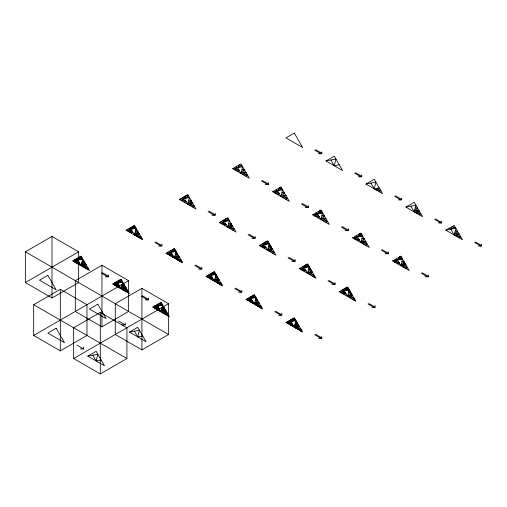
<?xml version="1.0" encoding="UTF-8"?>
<svg xmlns="http://www.w3.org/2000/svg" width="507" height="507" viewBox="0 0 507 507"><rect width="100%" height="100%" fill="white"/><g stroke="black" fill="none" stroke-linecap="round" stroke-linejoin="round"><path stroke-width="0.76" d="M78.807 261.72L77.805 261.91L78.141 260.566L74.142 261.333M80.474 264.603L79.472 264.8L79.808 263.45L77.805 263.836L78.471 262.683L76.145 262.873L76.475 262.296M77.805 263.836L79.472 262.873L76.145 260.953L73.813 260.756L74.478 261.91L81.139 258.069L81.469 256.719L79.472 257.106L77.805 259.99L81.139 265.757L86.133 264.8L82.806 266.72L81.469 264.413L84.466 261.91L82.14 261.72L83.87 262.411L81.804 263.07L82.673 263.412M81.139 265.757L82.806 259.026L79.472 257.106M84.802 267.107L84.466 267.683L86.798 267.487L86.133 268.64L87.8 267.683L84.466 265.757L83.801 264.603L84.466 261.91M88.801 269.413L87.8 269.604L88.136 268.26L86.133 268.64M101.121 359.983L96.127 360.946L97.794 354.216L87.8 356.136L104.455 365.75L96.127 351.332L87.8 356.136M118.777 284.795L117.776 284.991L118.106 283.641L114.113 284.414M132.099 230.951L131.098 231.148L131.433 229.798L129.431 230.184L132.764 232.105L131.098 233.068L131.763 231.914L129.431 232.105L129.767 231.528M120.438 287.678L119.443 287.875L119.772 286.525L117.776 286.911L118.442 285.758L116.109 285.948L116.445 285.371M114.443 284.991L119.443 285.948L116.109 284.028L113.777 283.831L114.443 284.991L121.103 281.144L121.439 279.794L119.443 280.181L117.776 283.064L121.103 288.832L126.104 287.875L122.77 289.795L121.439 287.488L124.437 284.991L122.105 284.795L123.835 285.485L121.775 286.144L122.637 286.487M132.764 232.105L127.77 231.148L134.431 227.301L134.761 225.951L132.764 226.337L131.098 229.221L134.431 234.995L139.425 234.031L136.091 235.951L141.092 236.915L139.425 237.878L140.09 236.725L137.758 236.915L138.094 236.338M121.103 288.832L122.77 282.101L119.443 280.181M134.431 234.995L136.091 228.264L132.764 226.337M124.773 290.181L124.437 290.758L126.769 290.562L126.104 291.721L127.77 290.758L124.437 288.832L123.771 287.678L124.437 284.991M137.429 234.418L137.093 233.841L137.758 231.148L135.426 230.951L137.429 230.571L135.762 229.608L136.763 229.418M127.099 289.605L126.104 289.795L126.433 288.451L122.441 289.218M128.765 292.488L127.77 292.678L128.1 291.335L126.104 291.721M142.087 238.645L141.092 238.835L141.421 237.491L139.425 237.878M142.759 335.945L137.758 336.908L139.425 330.177L129.431 332.098L146.086 341.712L137.758 327.294L129.431 332.098M158.742 307.869L157.747 308.066L158.076 306.716L154.077 307.489M172.063 254.026L171.068 254.222L171.398 252.873L169.401 253.259L172.729 255.179L171.068 256.143L171.734 254.989L169.401 255.179L169.731 254.603M160.408 310.753L159.407 310.949L159.743 309.6L157.747 309.986L158.412 308.833L156.08 309.023L156.41 308.446M154.413 308.066L159.407 309.023L156.08 307.103L153.748 306.912L154.413 308.066L161.074 304.219L161.41 302.869L159.407 303.256L157.747 306.139L161.074 311.906L166.068 310.949L162.741 312.87L161.41 310.563L164.407 308.066L162.075 307.869L163.805 308.56L161.739 309.219L162.608 309.562M173.73 256.916L172.729 257.106L173.064 255.762L171.068 256.143M172.729 255.179L167.735 254.222L174.395 250.376L174.731 249.032L172.729 249.412L171.068 252.296L174.395 258.069L179.396 257.106L176.062 259.026L181.056 259.99L179.396 260.953L180.061 259.799L177.729 259.99L178.058 259.413M184.39 202.299L186.056 201.342L181.056 200.379L187.717 196.532L188.053 195.189L186.056 195.569L184.39 198.459L187.717 204.226L192.717 203.263L189.384 205.189L194.384 206.146L192.717 207.11M161.074 311.906L162.741 305.176L159.407 303.256M174.395 258.069L176.062 251.339L172.729 249.412M187.717 204.226L189.384 197.496L186.056 195.569M164.737 313.256L164.407 313.833L166.733 313.643L166.068 314.796L167.735 313.833L164.407 311.906L163.736 310.753L164.407 308.066M177.393 257.493L177.063 256.916L177.729 254.222L175.397 254.026L177.393 253.646L175.726 252.682L176.728 252.492M190.714 203.649L190.385 203.073L191.05 200.379L188.718 200.189M167.069 312.68L166.068 312.87L166.404 311.526L162.405 312.293M168.736 315.563L167.735 315.753L168.071 314.41L166.068 314.796M182.057 261.72L181.056 261.91L181.392 260.566L179.396 260.953M212.034 277.107L211.032 277.297L211.368 275.947L209.366 276.334L212.699 278.261L211.032 279.218L211.698 278.064L209.366 278.261L209.702 277.684M213.701 279.991L212.699 280.181L213.035 278.837L211.032 279.218M212.699 278.261L207.705 277.297L214.366 273.45L214.695 272.107L212.699 272.487L211.032 275.371L214.366 281.144L219.36 280.181L216.033 282.101L221.027 283.064L219.36 284.028L220.025 282.874L217.693 283.064L218.029 282.488M223.023 223.84L222.693 224.417L225.026 224.221L224.354 225.374L226.021 224.417L221.027 223.454L227.687 219.607L228.023 218.263L226.021 218.644L224.354 221.534L227.687 227.301L232.681 226.337L229.354 228.264L234.348 229.221L232.681 230.184M214.366 281.144L216.033 274.414L212.699 272.487M227.687 227.301L229.354 220.57L226.021 218.644M241.009 173.457L242.676 166.727L239.342 164.807L237.682 167.69L241.009 173.457L246.009 172.494L242.676 174.421L247.67 175.378L246.009 176.341M217.364 280.567L217.028 279.991L217.693 277.297L215.361 277.107L217.364 276.721L215.697 275.757L216.698 275.567M230.685 226.724L230.349 226.147L231.021 223.454L228.689 223.264M243.677 172.304L244.342 169.611L242.01 169.42M222.028 284.795L221.027 284.991L221.356 283.641L219.36 284.028M252.004 300.182L251.003 300.372L251.333 299.029L249.336 299.409L252.67 301.335L251.003 302.292L251.668 301.139L249.336 301.335L249.672 300.759M253.665 303.066L252.67 303.256L252.999 301.912L251.003 302.292M252.67 301.335L247.67 300.372L254.33 296.525L254.666 295.182L252.67 295.562L251.003 298.446L254.33 304.219L259.331 303.256L255.997 305.176L254.666 302.869L257.664 300.372L255.332 300.182L257.328 299.795L255.667 298.832L256.662 298.642M262.994 246.915L262.658 247.492L264.99 247.296L264.324 248.455L265.991 247.492L260.991 246.529L267.658 242.682L267.988 241.338L265.991 241.725L264.324 244.608L267.658 250.376L272.652 249.412L269.318 251.339L274.319 252.296L272.652 253.259M254.33 304.219L255.997 297.489L252.67 295.562M267.658 250.376L269.318 243.645L265.991 241.725M280.979 196.532L282.646 189.802L279.313 187.882L277.646 190.765L280.979 196.532L285.973 195.569L282.646 197.496L287.64 198.459L285.973 199.416M257.993 305.563L257.664 306.139L259.996 305.949L259.331 307.103L260.991 306.139L257.664 304.219L256.998 303.066L257.664 300.372M270.656 249.799L270.32 249.222L270.985 246.529L268.653 246.339L270.656 245.952L268.989 244.989L269.984 244.799M283.641 195.379L284.307 192.685L281.974 192.495M261.992 307.869L260.991 308.066L261.327 306.716L259.331 307.103M291.969 323.257L290.967 323.447L291.303 322.103L289.307 322.484L292.634 324.41L290.967 325.367L291.639 324.214L289.307 324.41L289.636 323.834M293.635 326.14L292.634 326.331L292.97 324.987L290.967 325.367M292.634 324.41L287.64 323.447L294.301 319.6L294.637 318.257L292.634 318.637L290.967 321.527L294.301 327.294L299.295 326.331L295.968 328.257L294.637 325.944L297.634 323.447L295.302 323.257L297.032 323.948L294.966 324.6L295.835 324.949M302.958 269.99L302.628 270.567L304.961 270.377L304.295 271.53L305.955 270.567L300.962 269.604L307.622 265.757L307.958 264.413L305.955 264.8L304.295 267.683L307.622 273.45L312.616 272.487L309.289 274.414L314.283 275.371L312.616 276.334L314.619 275.947L314.283 277.297L315.284 277.107M317.616 217.687L319.283 216.723L314.283 215.76L320.944 211.913L321.28 210.57L319.283 210.956L317.616 213.84L320.944 219.607L325.944 218.644L322.61 220.57L327.604 221.534L325.944 222.491M294.301 327.294L295.968 320.563L292.634 318.637M307.622 273.45L309.289 266.72L305.955 264.8M320.944 219.607L322.61 212.877L319.283 210.956M339.265 164.807L334.271 165.764L335.932 159.033L325.944 160.96L342.593 170.574L334.271 156.15L325.944 160.96M297.964 328.637L297.634 329.214L299.96 329.024L299.295 330.177L300.962 329.214L297.634 327.294L296.963 326.14L297.634 323.447M310.62 272.874L310.29 272.297L310.956 269.604L308.624 269.413L310.62 269.027L308.953 268.064L309.954 267.873M323.612 218.454L324.277 215.76L321.945 215.57M301.963 330.944L300.962 331.141L301.297 329.791L299.295 330.177M345.261 292.488L344.259 292.678L344.595 291.335L342.593 291.721L345.926 293.642L344.259 294.605L344.925 293.452L342.593 293.642L342.928 293.065M345.926 293.642L340.932 292.678L347.593 288.832L347.922 287.488L345.926 287.875L344.259 290.758L347.593 296.525L352.587 295.562L349.253 297.489L354.254 298.446L352.587 299.409L354.583 299.029L354.254 300.372L355.249 300.182M357.581 240.762L359.248 239.798L354.254 238.835L360.914 234.995L361.244 233.645L359.248 234.031L357.581 236.915L360.914 242.682L365.908 241.725L362.581 243.645L367.575 244.608L365.908 245.565M347.593 296.525L349.253 289.795L345.926 287.875M360.914 242.682L362.581 235.951L359.248 234.031M379.23 191.728L380.896 190.765L375.902 189.802L379.23 187.882L374.236 188.838L375.902 182.108L365.908 184.035L382.563 193.649L374.236 179.225L365.908 184.035M350.591 295.949L350.255 295.372L350.92 292.678L348.588 292.488L350.591 292.102L348.924 291.138L349.925 290.948M361.916 238.645L364.241 238.835L363.576 241.528L363.912 242.105M397.551 263.836L399.218 262.873L394.218 261.91L400.879 258.069L401.214 256.719L399.218 257.106L397.551 259.99L400.879 265.757L405.879 264.8L402.545 266.72L407.546 267.683L405.879 268.64M400.879 265.757L402.545 259.026L399.218 257.106M419.2 214.803L420.867 213.84L415.867 212.877L419.2 210.956L414.206 211.913L415.867 205.189L405.879 207.11L422.534 216.723L414.206 202.299L405.879 207.11M403.876 265.18L403.547 264.603L404.212 261.91L401.88 261.72M416.868 210.76L417.534 208.073L415.201 207.876M454.171 234.995L455.837 228.264L452.504 226.337L450.843 229.221L454.171 234.995L459.171 234.031L455.837 235.951L460.831 236.915L459.171 237.878M456.839 233.841L457.504 231.148L455.172 230.951M77.14 259.223L77.805 258.069L78.807 258.259M130.432 228.454L131.098 227.301L132.099 227.491M117.111 282.298L117.776 281.144L118.777 281.334M183.724 197.686L184.39 196.532L185.391 196.722M170.403 251.529L171.068 250.376L172.063 250.566M157.075 305.372L157.747 304.219L158.742 304.409M223.688 220.76L224.354 219.607L225.355 219.804M210.367 274.604L211.032 273.45L212.034 273.641M263.659 243.835L264.324 242.682L265.326 242.878M250.338 297.679L251.003 296.525L252.004 296.715M303.623 266.91L304.295 265.757L305.29 265.953M290.302 320.754L290.967 319.6L291.969 319.79M343.594 289.985L344.259 288.832L345.261 289.028M81.804 263.07L83.002 262.068M137.093 233.841L135.426 234.798L134.761 233.645L137.758 231.148M190.385 203.073L188.718 204.029L188.053 202.876L191.05 200.379M244.342 169.611L241.345 172.114L246.009 172.494M121.775 286.144L122.973 285.143M177.063 256.916L175.397 257.873L174.731 256.719L177.729 254.222M230.349 226.147L228.689 227.111L228.023 225.951L231.021 223.454M284.307 192.685L281.309 195.189L285.973 195.569M161.739 309.219L162.937 308.218M217.028 279.991L215.361 280.948L214.695 279.794L217.693 277.297M270.32 249.222L268.653 250.185L267.988 249.032L270.985 246.529M324.277 215.76L321.28 218.263L325.944 218.644M310.29 272.297L308.624 273.26L307.958 272.107L310.956 269.604M361.58 241.915L363.576 241.528L361.916 242.492L361.244 241.338L364.241 238.835M417.534 208.073L414.536 210.57L419.2 210.956M294.966 324.6L296.164 323.599M350.255 295.372L348.588 296.335L347.922 295.182L350.92 292.678M403.547 264.603L401.88 265.567L401.214 264.413L404.212 261.91M457.504 231.148L454.506 233.645L459.171 234.031M25.35 251.814L51.993 236.433L78.642 251.814L78.642 282.583L51.993 297.97L25.35 282.583L25.35 251.814L168.571 334.506L168.571 303.737L141.922 288.35L115.279 303.737L115.279 334.506L141.922 349.887L168.571 334.506M25.35 282.583L78.642 251.814M72.812 260.953L81.139 256.143L89.466 270.567L72.812 260.953L82.806 259.026M126.104 230.184L134.431 225.374L142.759 239.798L126.104 230.184L136.091 228.264M179.396 199.416L187.717 194.612L196.044 209.03L179.396 199.416L189.384 197.496M232.681 168.654L241.009 163.843L249.336 178.268L232.681 168.654L242.676 166.727M241.009 165.764L234.348 169.611L239.342 170.574L237.682 171.537M83.801 264.603L82.14 265.567L84.466 265.757L82.47 266.143M33.677 304.701L60.32 289.313L86.97 304.701L86.97 335.463L60.32 350.85L33.677 335.463L33.677 304.701L126.934 358.538L126.934 327.776L100.291 312.388L73.642 327.776L73.642 358.538L100.291 373.925L126.934 358.538M101.958 265.275L75.309 280.663L75.309 311.431L101.958 326.812L128.601 311.431L128.601 280.663L101.958 265.275L101.958 326.812M112.782 284.028L121.103 279.218L129.431 293.642L112.782 284.028L122.77 282.101M166.068 253.259L174.395 248.455L182.723 262.873L166.068 253.259L176.062 251.339M219.36 222.491L227.687 217.687L236.015 232.105L219.36 222.491L229.354 220.57M272.652 191.728L280.979 186.918L289.307 201.342L272.652 191.728L282.646 189.802M33.677 335.463L128.601 280.663M277.646 194.612L279.313 193.649L275.979 191.728M123.771 287.678L122.105 288.641L124.437 288.832M152.746 307.103L161.074 302.292L169.401 316.717L152.746 307.103L162.741 305.176M206.038 276.334L214.366 271.53L222.693 285.948L206.038 276.334L216.033 274.414M259.331 245.565L267.658 240.762L275.979 255.179L259.331 245.565L269.318 243.645M312.616 214.803L320.944 209.993L329.271 224.417L312.616 214.803L322.61 212.877M73.642 358.538L168.571 303.737M163.736 310.753L162.075 311.716L164.407 311.906M246.009 299.409L254.33 294.605L262.658 309.023L246.009 299.409L255.997 297.489M299.295 268.64L307.622 263.836L315.95 278.261L299.295 268.64L309.289 266.72M352.587 237.878L360.914 233.068L369.242 247.492L352.587 237.878L362.581 235.951M256.998 303.066L255.332 304.023L257.664 304.219L255.667 304.599M285.973 322.484L294.301 317.68L302.628 332.098L285.973 322.484L295.968 320.563M339.265 291.721L347.593 286.911L355.92 301.335L339.265 291.721L349.253 289.795M392.557 260.953L400.879 256.143L409.206 270.567L392.557 260.953L402.545 259.026M445.843 230.184L454.171 225.374L462.498 239.798L445.843 230.184L455.837 228.264M454.171 227.301L450.843 229.221L449.177 228.264M296.963 326.14L295.302 327.097L297.634 327.294L295.632 327.68M187.717 196.532L188.718 196.342M186.386 198.072L186.056 197.496L188.053 197.109M191.386 202.876L190.714 201.723L191.716 201.532M188.389 203.453L192.381 202.686L190.714 201.723M279.313 187.882L281.309 187.495L280.979 188.838L274.319 192.685L279.313 193.649M281.974 188.648L280.979 188.838L280.314 187.685M134.431 227.301L135.426 227.111M133.094 228.841L132.764 228.264L134.761 227.877M138.094 233.645L137.429 232.491L138.424 232.301M135.096 234.221L139.089 233.454L137.429 232.491M227.687 219.607L228.689 219.417M226.356 221.147L226.021 220.57L228.023 220.184M231.35 225.951L230.685 224.797L231.686 224.607M228.353 226.534L232.352 225.761L230.685 224.797M81.139 258.069L82.14 257.873M320.944 211.913L321.945 211.723M74.808 260.566L74.478 259.99L76.475 259.603M79.808 259.603L79.472 259.026L81.469 258.646M319.613 213.453L319.283 212.877L321.28 212.496M83.135 261.53L82.47 260.376L83.471 260.18M82.14 261.72L84.137 261.333L82.47 260.376M84.802 264.413L84.137 263.26L85.138 263.07M81.804 264.99L85.803 264.223L84.137 263.26M174.395 250.376L175.397 250.185M173.064 251.916L172.729 251.339L174.731 250.952M178.058 256.719L177.393 255.566L178.394 255.376M175.061 257.296L179.06 256.529L177.393 255.566M267.658 242.682L268.653 242.492M266.321 244.222L265.991 243.645L267.988 243.259M271.321 249.032L270.656 247.872L271.651 247.682M268.323 249.609L272.316 248.836L270.656 247.872M121.103 281.144L122.105 280.948M360.914 234.995L361.916 234.798M114.778 283.641L114.443 283.064L116.445 282.678M119.772 282.678L119.443 282.101L121.439 281.721M359.583 236.528L359.248 235.951L361.244 235.571M123.106 284.604L122.441 283.451L123.435 283.255M122.105 284.795L124.101 284.414L122.441 283.451M124.773 287.488L124.101 286.335L125.102 286.144M121.775 288.065L125.768 287.298L124.101 286.335M214.366 273.45L215.361 273.26M208.035 275.947L207.705 275.371L209.702 274.99M213.035 274.99L212.699 274.414L214.695 274.027M218.029 279.794L217.364 278.641L218.359 278.451M215.031 280.371L219.03 279.604L217.364 278.641M307.622 265.757L308.624 265.567M306.291 267.297L305.955 266.72L307.958 266.333M311.285 272.107L310.62 270.953L311.621 270.757M308.288 272.684L312.287 271.91L310.62 270.953M161.074 304.219L162.075 304.023M400.879 258.069L401.88 257.873M154.749 306.716L154.413 306.139L156.41 305.753M159.743 305.753L159.407 305.176L161.41 304.796M399.548 259.603L399.218 259.026L401.214 258.646M163.07 307.679L162.405 306.526L163.406 306.336M162.075 307.869L164.072 307.489L162.405 306.526M164.737 310.563L164.072 309.409L165.073 309.219M404.548 264.413L403.876 263.26L404.878 263.07M161.739 311.14L165.738 310.373L164.072 309.409M401.55 264.99L405.543 264.223L403.876 263.26M254.33 296.525L255.332 296.335M248.005 299.029L247.67 298.446L249.672 298.065M252.999 298.065L252.67 297.489L254.666 297.102M257.993 302.869L257.328 301.716L258.329 301.526M254.996 303.446L258.995 302.679L257.328 301.716M347.593 288.832L348.588 288.641M346.256 290.372L345.926 289.795L347.922 289.408M351.256 295.182L350.591 294.028L351.585 293.832M348.258 295.758L352.251 294.985L350.591 294.028M294.301 319.6L295.302 319.41M287.97 322.103L287.64 321.527L289.636 321.14M292.97 321.14L292.634 320.563L294.637 320.177M296.297 323.06L295.632 321.907L296.633 321.717M295.302 323.257L297.298 322.87L295.632 321.907M297.964 325.944L297.298 324.791L298.3 324.6M294.966 326.521L298.965 325.754L297.298 324.791M318.447 153.748L321.78 153.748L321.78 151.827M358.417 176.823L361.745 176.823L361.745 174.902M265.155 184.516L268.488 184.516L268.488 182.59M398.382 199.897L401.715 199.897L401.715 197.977M305.125 207.591L308.459 207.591L308.459 205.665M211.869 215.279L215.196 215.279L215.196 213.358M438.352 222.972L441.679 222.972L441.679 221.052M345.096 230.666L348.423 230.666L348.423 228.739M251.833 238.36L255.167 238.36L255.167 236.433M158.577 246.047L161.904 246.047L161.904 244.127M478.316 246.047L481.65 246.047L481.65 244.127M385.06 253.741L388.394 253.741L388.394 251.821M291.804 261.435L295.131 261.435L295.131 259.508M198.541 269.122L201.875 269.122L201.875 267.202M105.285 276.816L108.618 276.816L108.618 274.895M425.031 276.816L428.358 276.816L428.358 274.895M331.768 284.509L335.102 284.509L335.102 282.583M238.512 292.197L241.845 292.197L241.845 290.277M145.256 299.891L148.583 299.891L148.583 297.97M371.739 307.584L375.066 307.584L375.066 305.658M278.482 315.272L281.81 315.272L281.81 313.351M121.94 324.892L125.267 324.892L125.267 322.965M318.447 338.346L321.78 338.346L321.78 336.426M80.309 348.924L83.636 348.924L83.636 347.003M186.056 197.496L188.389 197.686L187.051 195.379M319.283 212.877L321.609 213.073L320.278 210.76M188.053 202.876L192.717 203.263M226.021 220.57L228.353 220.76L227.022 218.454M359.248 235.951L361.58 236.148L360.249 233.841M228.023 225.951L232.681 226.337M361.244 241.338L365.908 241.725M132.764 228.264L135.096 228.454L133.766 226.147M265.991 243.645L268.323 243.835L266.986 241.528M134.761 233.645L139.425 234.031M399.218 259.026L401.55 259.223L400.213 256.916M267.988 249.032L272.652 249.412M401.214 264.413L405.879 264.8M172.729 251.339L175.061 251.529L173.73 249.222M305.955 266.72L308.288 266.91L306.957 264.603M174.731 256.719L179.396 257.106M307.958 272.107L312.616 272.487M79.472 259.026L81.804 259.223L80.474 256.916M74.478 259.99L76.811 260.18L76.145 259.026L78.141 259.413L77.805 258.069M212.699 274.414L215.031 274.604L213.701 272.297M81.469 264.413L86.133 264.8M207.705 275.371L210.037 275.567L209.366 274.414L211.368 274.794L211.032 273.45M345.926 289.795L348.258 289.985L346.927 287.678M214.695 279.794L219.36 280.181M347.922 295.182L352.587 295.562M119.443 282.101L121.775 282.298L120.438 279.991M114.443 283.064L116.775 283.255L116.109 282.101L118.106 282.488L117.776 281.144M252.67 297.489L254.996 297.679L253.665 295.372M121.439 287.488L126.104 287.875M247.67 298.446L250.002 298.642L249.336 297.489L251.333 297.869L251.003 296.525M254.666 302.869L259.331 303.256M159.407 305.176L161.739 305.372L160.408 303.066M154.413 306.139L156.745 306.336L156.08 305.176L158.076 305.563L157.747 304.219M292.634 320.563L294.966 320.754L293.635 318.447M161.41 310.563L166.068 310.949M287.64 321.527L289.972 321.717L289.307 320.563L291.303 320.95L290.967 319.6M294.637 325.944L299.295 326.331M222.693 224.417L224.69 224.797M262.658 247.492L264.66 247.872M129.431 232.105L131.433 232.491M137.758 236.915L139.761 237.301M302.628 270.567L304.625 270.953M169.401 255.179L171.398 255.566M177.729 259.99L179.725 260.376M342.593 293.642L344.595 294.028M209.366 278.261L211.368 278.641M217.693 283.064L219.696 283.451M74.478 261.91L79.472 262.873M76.145 262.873L78.141 263.26M82.806 266.72L87.8 267.683M84.466 267.683L86.469 268.064M249.336 301.335L251.333 301.716M255.997 305.176L260.991 306.139M257.664 306.139L259.66 306.526M116.109 285.948L118.106 286.335M122.77 289.795L127.77 290.758M124.437 290.758L126.433 291.138M289.307 324.41L291.303 324.791M295.968 328.257L300.962 329.214M297.634 329.214L299.631 329.601M156.08 309.023L158.076 309.409M162.741 312.87L167.735 313.833M164.407 313.833L166.404 314.22M315.531 149.66L321.78 153.266M355.502 172.735L361.745 176.341M395.466 195.81L401.715 199.416M435.437 218.885L441.679 222.491M475.408 241.959L481.65 245.565M314.701 150.142L320.944 153.748M354.672 173.217L360.914 176.823M394.636 196.291L400.879 199.897M434.607 219.366L440.849 222.972M474.571 242.441L480.82 246.047M377.569 188.838L380.896 190.765M417.534 211.913L420.867 213.84M457.504 234.995L460.831 236.915M262.246 180.429L268.488 184.035M302.21 203.503L308.459 207.11M342.181 226.578L348.423 230.184M382.145 249.653L388.394 253.259M422.116 272.728L428.358 276.334M261.409 180.91L267.658 184.516M301.38 203.985L307.622 207.591M341.344 227.06L347.593 230.666M381.315 250.135L387.557 253.741M421.279 273.21L427.528 276.816M236.015 166.727L237.682 167.69M275.979 189.802L277.646 190.765M315.95 212.877L317.616 213.84M355.92 235.951L357.581 236.915M395.885 259.026L397.551 259.99M236.015 168.654L239.342 170.574M244.342 173.457L247.67 175.378M284.307 196.532L287.64 198.459M315.95 214.803L319.283 216.723M324.277 219.607L327.604 221.534M355.92 237.878L359.248 239.798M364.241 242.682L367.575 244.608M395.885 260.953L399.218 262.873M404.212 265.757L407.546 267.683M208.954 211.197L215.196 214.803M248.918 234.272L255.167 237.878M288.889 257.347L295.131 260.953M328.859 280.422L335.102 284.028M368.823 303.497L375.066 307.103M208.117 211.679L214.366 215.279M248.088 234.754L254.33 238.36M288.058 257.829L294.301 261.435M328.023 280.903L334.271 284.509M367.993 303.978L374.236 307.584M184.39 198.459L182.723 197.496L184.719 197.882L184.39 196.532M224.354 221.534L222.693 220.57L224.69 220.957L224.354 219.607M264.324 244.608L262.658 243.645L264.66 244.032L264.324 242.682M304.295 267.683L302.628 266.72L304.625 267.107L304.295 265.757M344.259 290.758L342.593 289.795L344.595 290.181L344.259 288.832M182.723 199.416L186.056 201.342M191.05 204.226L194.384 206.146M222.693 222.491L226.021 224.417M231.021 227.301L234.348 229.221M262.658 245.565L265.991 247.492M270.985 250.376L274.319 252.296M302.628 268.64L305.955 270.567M310.956 273.45L314.283 275.371M350.92 296.525L354.254 298.446M155.662 241.959L161.904 245.565M195.632 265.041L201.875 268.64M235.597 288.115L241.845 291.721M275.567 311.19L281.81 314.796M315.531 334.265L321.78 337.871M154.831 242.441L161.074 246.047M194.796 265.516L201.045 269.122M234.766 288.591L241.009 292.197M274.731 311.672L280.979 315.272M314.701 334.747L320.944 338.346M131.098 229.221L129.431 228.264L131.433 228.644L131.098 227.301M171.068 252.296L169.401 251.339L171.398 251.719L171.068 250.376M209.366 274.414L211.032 275.371M249.336 297.489L251.003 298.446M289.307 320.563L290.967 321.527M137.758 234.995L141.092 236.915M177.729 258.069L181.056 259.99M217.693 281.144L221.027 283.064M102.37 272.728L108.618 276.334M142.34 295.803L148.583 299.409M101.539 273.21L107.782 276.816M141.504 296.284L147.752 299.891M76.145 259.026L77.805 259.99M116.109 282.101L117.776 283.064M156.08 305.176L157.747 306.139M118.606 321.045L125.267 324.892M76.975 345.077L83.636 348.924M410.873 206.146L414.206 211.913M370.909 183.071L374.236 188.838M330.938 159.997L334.271 165.764M348.924 291.138L349.589 292.298M353.588 299.219L354.254 300.372M343.594 291.525L344.259 292.678M308.953 268.064L309.619 269.217M313.618 276.144L314.283 277.297M268.989 244.989L269.654 246.142M300.296 329.987L300.962 331.141M290.302 322.294L290.967 323.447M291.969 325.177L292.634 326.331M255.667 298.832L256.333 299.986M260.325 306.912L260.991 308.066M250.338 299.219L251.003 300.372M252.004 302.102L252.67 303.256M215.697 275.757L216.362 276.911M220.361 283.831L221.027 284.991M210.367 276.144L211.032 277.297M212.034 279.027L212.699 280.181M175.726 252.682L176.398 253.836M180.391 260.756L181.056 261.91M170.403 253.069L171.068 254.222M172.063 255.953L172.729 257.106M135.762 229.608L136.427 230.761M140.426 237.682L141.092 238.835M130.432 229.994L131.098 231.148M165.402 311.716L166.068 312.87M167.069 314.6L167.735 315.753M157.075 306.912L157.747 308.066M158.742 309.796L159.407 310.949M155.744 306.526L156.08 307.103M125.438 288.641L126.104 289.795M127.099 291.525L127.77 292.678M117.111 283.831L117.776 284.991M118.777 286.721L119.443 287.875M115.78 283.451L116.109 284.028M134.431 331.141L137.758 336.908M87.134 268.45L87.8 269.604M77.14 260.756L77.805 261.91M78.807 263.646L79.472 264.8M75.809 260.376L76.145 260.953M92.794 355.173L96.127 360.946M141.922 288.35L141.922 349.887M100.291 312.388L100.291 373.925M60.32 289.313L60.32 350.85M51.993 236.433L51.993 297.97M47.829 275.371L39.508 280.181L56.157 289.795L47.829 275.371M294.301 133.075L285.973 137.885L302.628 147.499L294.301 133.075M56.157 328.257L47.829 333.061L64.484 342.675L56.157 328.257M97.794 304.219L89.466 309.023L106.121 318.637L97.794 304.219"/></g></svg>
